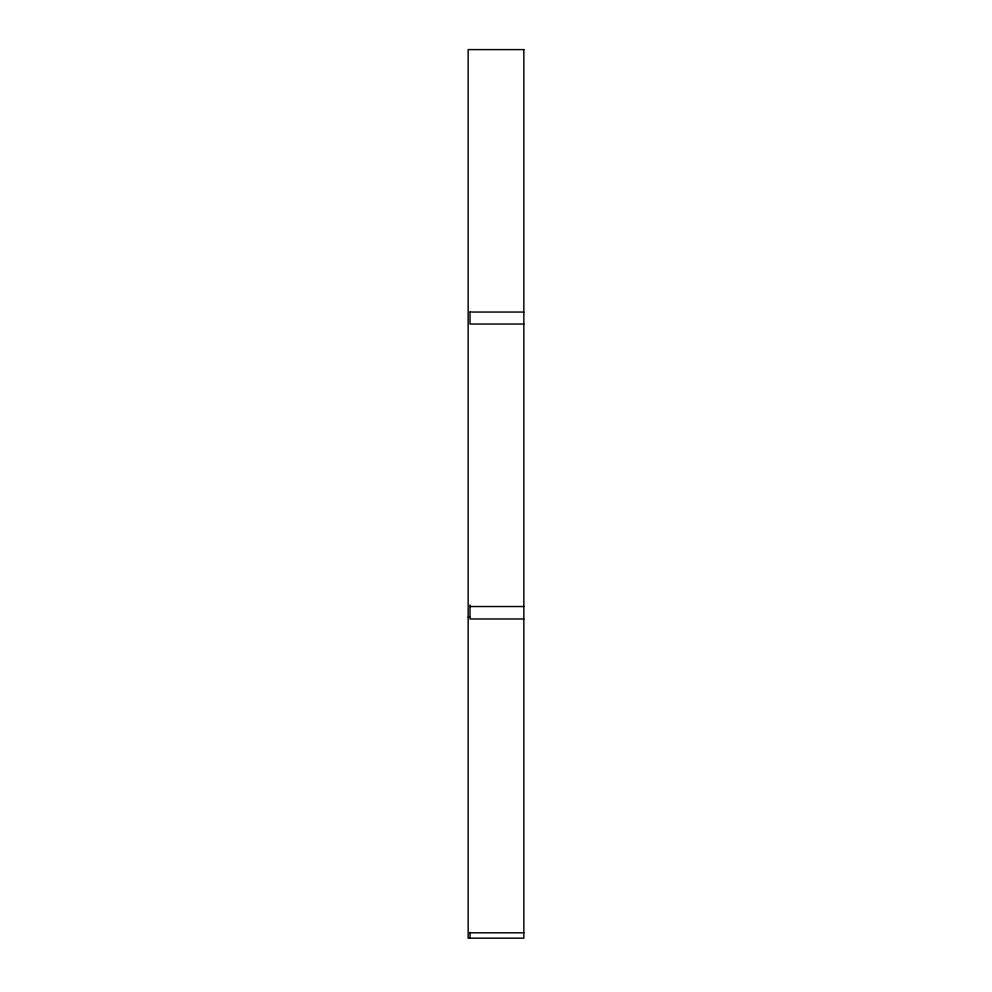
<?xml version="1.0" encoding="UTF-8"?>
<svg xmlns="http://www.w3.org/2000/svg" width="992" height="992" viewBox="0 0 992 992"><rect width="100%" height="100%" fill="white"/><g stroke="black" fill="none" stroke-linecap="round" stroke-linejoin="round"><path stroke-width="1.49" d="M470.022 312.046L523.838 312.046M523.838 324.037L470.022 324.037L470.022 311.91M470.022 606.534L523.838 606.534M468.162 617.049L469.638 617.049M523.838 618.983L470.022 618.983L470.022 605.033M470.022 932.802L523.838 932.802M470.022 932.331L470.022 938.172M523.838 49.6L468.162 49.6L468.162 938.172L523.838 938.172L523.838 49.6"/></g></svg>
